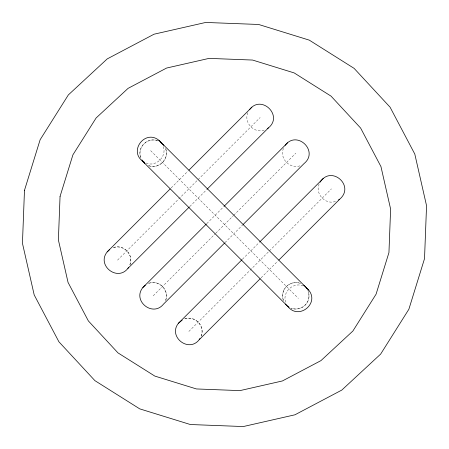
<?xml version="1.0" encoding="UTF-8"?>
<svg xmlns="http://www.w3.org/2000/svg" width="449" height="449" viewBox="0 0 449 449"><rect width="100%" height="100%" fill="white"/><g stroke="black" fill="none" stroke-linecap="round" stroke-linejoin="round"><path stroke-width="0.34" stroke-dasharray="2.25 1.68" d="M247.82 112.716C243.397 122.762 254.69 134.296 264.787 129.879M283.471 148.366C278.919 158.738 290.901 170.278 301.099 165.339M319.121 184.011C314.698 194.063 325.991 205.591 336.082 201.18M129.879 264.787C134.296 254.69 122.762 243.397 112.716 247.82A13.246 13.246 0 0 1 129.946 264.809M201.18 336.082C205.591 325.991 194.063 314.698 184.011 319.121A13.246 13.246 0 0 1 201.247 336.11M171.164 187.923L187.923 171.164M117.548 260.151L260.151 117.548M189.804 206.512L206.512 189.804M206.815 223.568L223.568 206.815M153.199 295.801L215.273 233.727M215.761 233.239L233.239 215.761M233.727 215.273L295.801 153.199M224.96 242.651L242.651 224.96M242.466 259.219L259.219 242.466M188.849 331.452L331.452 188.849M261.105 277.808L277.808 261.105M148.366 283.471C158.738 278.919 170.278 290.901 165.339 301.099A13.246 13.246 0 0 0 149.012 283.235M303.142 285.974C293.057 281.439 281.45 292.804 285.974 302.94M146.06 163.026C156.196 167.55 167.561 155.943 163.026 145.858M150.656 150.656L298.344 298.344M165.529 148.366C170.081 158.738 158.099 170.278 147.901 165.339A13.246 13.246 0 0 0 165.765 149.012M140.868 158.037C136.322 147.659 148.305 136.126 158.497 141.065A13.246 13.246 0 0 0 140.632 157.386M283.471 290.963L282.64 294.32L282.702 297.777L283.661 301.099A13.246 13.246 0 0 1 300.634 283.471C294.05 280.838 286.019 284.346 283.471 290.963M308.963 297.277C308.177 305.634 298.72 311.337 290.963 308.132A13.246 13.246 0 0 0 307.935 290.503L308.895 293.82L308.963 297.277"/><path stroke-width="0.67" d="M320.12 182.199C331.02 164.693 355.361 185.757 339.708 199.204L278.795 260.123M170.182 188.906L107.199 251.889C96.333 265.224 117.318 281.961 127.903 268.412L189.31 207M127.903 268.412L128.616 267.228M206.321 224.062L142.849 287.54C131.984 300.869 152.963 317.611 163.554 304.063L224.472 243.145M241.972 259.713L178.494 323.19C167.634 336.52 188.614 353.262 199.204 339.708L260.123 278.795M199.204 339.708L199.917 338.524M249.492 109.685C261.2 94.043 283.6 115.612 268.412 127.903L207 189.31M285.143 145.336C296.845 129.694 319.25 151.262 304.063 163.554L243.145 224.472M188.906 170.182L251.889 107.199M224.062 206.321L287.54 142.849M259.713 241.972L323.19 178.494M107.199 251.889L109.685 249.492M142.849 287.54L145.336 285.143M178.494 323.19L182.199 320.12M267.228 128.616L268.412 127.903M338.524 199.917L339.708 199.204M160.276 142.131L163.857 145.336M158.901 140.29C145.454 129.256 128.706 150.376 142.406 161.017L287.983 306.594C298.624 320.294 319.744 303.546 308.71 290.099L158.901 140.29L161.326 142.804M142.406 161.017L144.196 162.106M306.196 287.674L308.71 290.099M144.937 163.554L141.873 159.85M289.094 307.223A13.246 13.246 0 0 1 285.446 304.063M303.664 285.143A13.246 13.246 0 0 1 306.959 288.668M24.476 190.348L22.45 243.285L34.197 294.937L58.909 341.79L94.913 380.651L139.74 408.871L190.348 424.524L243.285 426.55L294.937 414.803L341.79 390.091L380.651 354.087L408.871 309.26L424.524 258.652L426.55 205.715L414.803 154.063L390.091 107.21L354.087 68.349L309.26 40.129L258.652 24.476L205.715 22.45L154.063 34.197L107.21 58.909L68.349 94.913L40.129 139.74L24.476 190.348M60.054 196.421L58.387 239.94L68.046 282.41L88.363 320.928L117.964 352.875L154.815 376.077L196.421 388.946L239.94 390.613L282.41 380.954L320.928 360.637L352.875 331.036L376.077 294.185L388.946 252.579L390.613 209.06L380.954 166.59L360.637 128.072L331.036 96.125L294.185 72.923L252.579 60.054L209.06 58.387L166.59 68.046L128.072 88.363L96.125 117.964L72.923 154.815L60.054 196.421"/></g></svg>
